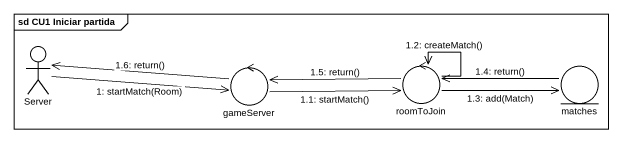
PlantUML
@startuml
mainframe sd CU1 Iniciar partida
actor Server
control gameServer
control roomToJoin
entity matches
Server -right-> gameServer : 1: startMatch(Room)
gameServer -right-> roomToJoin : 1.1: startMatch()
roomToJoin --> roomToJoin : 1.2: createMatch()
roomToJoin -right-> matches : 1.3: add(Match)
matches -left-> roomToJoin : 1.4: return()
roomToJoin -left-> gameServer : 1.5: return()
gameServer -left-> Server : 1.6: return()
@enduml
